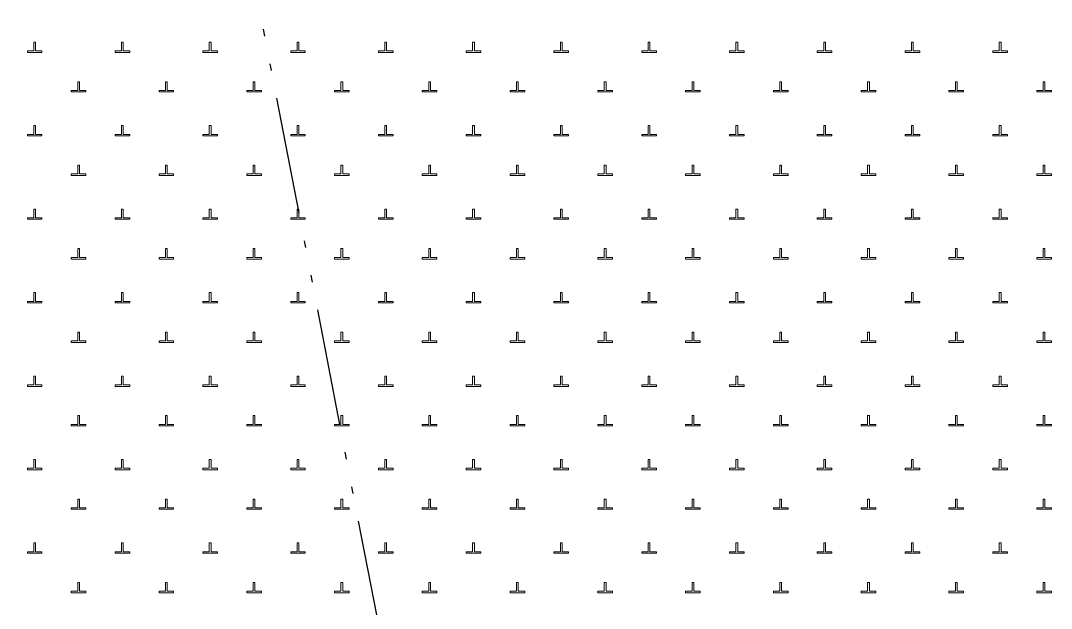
# Model space of a CAD drawing. Header units: metres. Extents: x 550890 to 551618, y 1839259 to 1840146.
# Drawn here: x 551469.41 to 551504.64, y 1839904.07 to 1839924.16 of the extents above; entities that cross this region are included whole.
import ezdxf

# ---------------------------------------------------------------- set-up
doc = ezdxf.new("R2010")
doc.units = ezdxf.units.M
doc.header["$LTSCALE"] = 0.8
doc.linetypes.add('DASH_DOUBLE_DOT', pattern=[9.2, 5, -1.2, 0.3, -1.2, 0.3, -1.2])
doc.layers.add('19', color=7, linetype='Continuous', lineweight=13)
doc.layers.add('2', color=7, linetype='DASH_DOUBLE_DOT', lineweight=25)

msp = doc.modelspace()

# ---------------------------------------------------------------- linework, layer by layer
at = {"layer": '19'}
for points in [[(551469.64, 1839923.07), (551470.14, 1839923.07), (551470.14, 1839923.12), (551469.92, 1839923.12), (551469.92, 1839923.42), (551469.86, 1839923.42), (551469.86, 1839923.12), (551469.64, 1839923.12)], [(551472.64, 1839923.07), (551473.14, 1839923.07), (551473.14, 1839923.12), (551472.92, 1839923.12), (551472.92, 1839923.42), (551472.86, 1839923.42), (551472.86, 1839923.12), (551472.64, 1839923.12)], [(551475.64, 1839923.07), (551476.14, 1839923.07), (551476.14, 1839923.12), (551475.92, 1839923.12), (551475.92, 1839923.42), (551475.86, 1839923.42), (551475.86, 1839923.12), (551475.64, 1839923.12)], [(551478.64, 1839923.07), (551479.14, 1839923.07), (551479.14, 1839923.12), (551478.92, 1839923.12), (551478.92, 1839923.42), (551478.86, 1839923.42), (551478.86, 1839923.12), (551478.64, 1839923.12)], [(551481.64, 1839923.07), (551482.14, 1839923.07), (551482.14, 1839923.12), (551481.92, 1839923.12), (551481.92, 1839923.42), (551481.86, 1839923.42), (551481.86, 1839923.12), (551481.64, 1839923.12)], [(551484.64, 1839923.07), (551485.14, 1839923.07), (551485.14, 1839923.12), (551484.92, 1839923.12), (551484.92, 1839923.42), (551484.86, 1839923.42), (551484.86, 1839923.12), (551484.64, 1839923.12)], [(551487.64, 1839923.07), (551488.14, 1839923.07), (551488.14, 1839923.12), (551487.92, 1839923.12), (551487.92, 1839923.42), (551487.86, 1839923.42), (551487.86, 1839923.12), (551487.64, 1839923.12)], [(551490.64, 1839923.07), (551491.14, 1839923.07), (551491.14, 1839923.12), (551490.92, 1839923.12), (551490.92, 1839923.42), (551490.86, 1839923.42), (551490.86, 1839923.12), (551490.64, 1839923.12)], [(551493.64, 1839923.07), (551494.14, 1839923.07), (551494.14, 1839923.12), (551493.92, 1839923.12), (551493.92, 1839923.42), (551493.86, 1839923.42), (551493.86, 1839923.12), (551493.64, 1839923.12)], [(551496.64, 1839923.07), (551497.14, 1839923.07), (551497.14, 1839923.12), (551496.92, 1839923.12), (551496.92, 1839923.42), (551496.86, 1839923.42), (551496.86, 1839923.12), (551496.64, 1839923.12)], [(551499.64, 1839923.07), (551500.14, 1839923.07), (551500.14, 1839923.12), (551499.92, 1839923.12), (551499.92, 1839923.42), (551499.86, 1839923.42), (551499.86, 1839923.12), (551499.64, 1839923.12)], [(551502.64, 1839923.07), (551503.14, 1839923.07), (551503.14, 1839923.12), (551502.92, 1839923.12), (551502.92, 1839923.42), (551502.86, 1839923.42), (551502.86, 1839923.12), (551502.64, 1839923.12)], [(551471.14, 1839921.72), (551471.64, 1839921.72), (551471.64, 1839921.77), (551471.42, 1839921.77), (551471.42, 1839922.07), (551471.36, 1839922.07), (551471.36, 1839921.77), (551471.14, 1839921.77)], [(551474.14, 1839921.72), (551474.64, 1839921.72), (551474.64, 1839921.77), (551474.42, 1839921.77), (551474.42, 1839922.07), (551474.36, 1839922.07), (551474.36, 1839921.77), (551474.14, 1839921.77)], [(551477.14, 1839921.72), (551477.64, 1839921.72), (551477.64, 1839921.77), (551477.42, 1839921.77), (551477.42, 1839922.07), (551477.36, 1839922.07), (551477.36, 1839921.77), (551477.14, 1839921.77)], [(551480.14, 1839921.72), (551480.64, 1839921.72), (551480.64, 1839921.77), (551480.42, 1839921.77), (551480.42, 1839922.07), (551480.36, 1839922.07), (551480.36, 1839921.77), (551480.14, 1839921.77)], [(551483.14, 1839921.72), (551483.64, 1839921.72), (551483.64, 1839921.77), (551483.42, 1839921.77), (551483.42, 1839922.07), (551483.36, 1839922.07), (551483.36, 1839921.77), (551483.14, 1839921.77)], [(551486.14, 1839921.72), (551486.64, 1839921.72), (551486.64, 1839921.77), (551486.42, 1839921.77), (551486.42, 1839922.07), (551486.36, 1839922.07), (551486.36, 1839921.77), (551486.14, 1839921.77)], [(551489.14, 1839921.72), (551489.64, 1839921.72), (551489.64, 1839921.77), (551489.42, 1839921.77), (551489.42, 1839922.07), (551489.36, 1839922.07), (551489.36, 1839921.77), (551489.14, 1839921.77)], [(551492.14, 1839921.72), (551492.64, 1839921.72), (551492.64, 1839921.77), (551492.42, 1839921.77), (551492.42, 1839922.07), (551492.36, 1839922.07), (551492.36, 1839921.77), (551492.14, 1839921.77)], [(551495.14, 1839921.72), (551495.64, 1839921.72), (551495.64, 1839921.77), (551495.42, 1839921.77), (551495.42, 1839922.07), (551495.36, 1839922.07), (551495.36, 1839921.77), (551495.14, 1839921.77)], [(551498.14, 1839921.72), (551498.64, 1839921.72), (551498.64, 1839921.77), (551498.42, 1839921.77), (551498.42, 1839922.07), (551498.36, 1839922.07), (551498.36, 1839921.77), (551498.14, 1839921.77)], [(551501.14, 1839921.72), (551501.64, 1839921.72), (551501.64, 1839921.77), (551501.42, 1839921.77), (551501.42, 1839922.07), (551501.36, 1839922.07), (551501.36, 1839921.77), (551501.14, 1839921.77)], [(551504.14, 1839921.72), (551504.64, 1839921.72), (551504.64, 1839921.77), (551504.42, 1839921.77), (551504.42, 1839922.07), (551504.36, 1839922.07), (551504.36, 1839921.77), (551504.14, 1839921.77)], [(551469.64, 1839920.22), (551470.14, 1839920.22), (551470.14, 1839920.27), (551469.92, 1839920.27), (551469.92, 1839920.57), (551469.86, 1839920.57), (551469.86, 1839920.27), (551469.64, 1839920.27)], [(551472.64, 1839920.22), (551473.14, 1839920.22), (551473.14, 1839920.27), (551472.92, 1839920.27), (551472.92, 1839920.57), (551472.86, 1839920.57), (551472.86, 1839920.27), (551472.64, 1839920.27)], [(551475.64, 1839920.22), (551476.14, 1839920.22), (551476.14, 1839920.27), (551475.92, 1839920.27), (551475.92, 1839920.57), (551475.86, 1839920.57), (551475.86, 1839920.27), (551475.64, 1839920.27)], [(551478.64, 1839920.22), (551479.14, 1839920.22), (551479.14, 1839920.27), (551478.92, 1839920.27), (551478.92, 1839920.57), (551478.86, 1839920.57), (551478.86, 1839920.27), (551478.64, 1839920.27)], [(551481.64, 1839920.22), (551482.14, 1839920.22), (551482.14, 1839920.27), (551481.92, 1839920.27), (551481.92, 1839920.57), (551481.86, 1839920.57), (551481.86, 1839920.27), (551481.64, 1839920.27)], [(551484.64, 1839920.22), (551485.14, 1839920.22), (551485.14, 1839920.27), (551484.92, 1839920.27), (551484.92, 1839920.57), (551484.86, 1839920.57), (551484.86, 1839920.27), (551484.64, 1839920.27)], [(551487.64, 1839920.22), (551488.14, 1839920.22), (551488.14, 1839920.27), (551487.92, 1839920.27), (551487.92, 1839920.57), (551487.86, 1839920.57), (551487.86, 1839920.27), (551487.64, 1839920.27)], [(551490.64, 1839920.22), (551491.14, 1839920.22), (551491.14, 1839920.27), (551490.92, 1839920.27), (551490.92, 1839920.57), (551490.86, 1839920.57), (551490.86, 1839920.27), (551490.64, 1839920.27)], [(551493.64, 1839920.22), (551494.14, 1839920.22), (551494.14, 1839920.27), (551493.92, 1839920.27), (551493.92, 1839920.57), (551493.86, 1839920.57), (551493.86, 1839920.27), (551493.64, 1839920.27)], [(551496.64, 1839920.22), (551497.14, 1839920.22), (551497.14, 1839920.27), (551496.92, 1839920.27), (551496.92, 1839920.57), (551496.86, 1839920.57), (551496.86, 1839920.27), (551496.64, 1839920.27)], [(551499.64, 1839920.22), (551500.14, 1839920.22), (551500.14, 1839920.27), (551499.92, 1839920.27), (551499.92, 1839920.57), (551499.86, 1839920.57), (551499.86, 1839920.27), (551499.64, 1839920.27)], [(551502.64, 1839920.22), (551503.14, 1839920.22), (551503.14, 1839920.27), (551502.92, 1839920.27), (551502.92, 1839920.57), (551502.86, 1839920.57), (551502.86, 1839920.27), (551502.64, 1839920.27)], [(551471.14, 1839918.87), (551471.64, 1839918.87), (551471.64, 1839918.92), (551471.42, 1839918.92), (551471.42, 1839919.22), (551471.36, 1839919.22), (551471.36, 1839918.92), (551471.14, 1839918.92)], [(551474.14, 1839918.87), (551474.64, 1839918.87), (551474.64, 1839918.92), (551474.42, 1839918.92), (551474.42, 1839919.22), (551474.36, 1839919.22), (551474.36, 1839918.92), (551474.14, 1839918.92)], [(551477.14, 1839918.87), (551477.64, 1839918.87), (551477.64, 1839918.92), (551477.42, 1839918.92), (551477.42, 1839919.22), (551477.36, 1839919.22), (551477.36, 1839918.92), (551477.14, 1839918.92)], [(551480.14, 1839918.87), (551480.64, 1839918.87), (551480.64, 1839918.92), (551480.42, 1839918.92), (551480.42, 1839919.22), (551480.36, 1839919.22), (551480.36, 1839918.92), (551480.14, 1839918.92)], [(551483.14, 1839918.87), (551483.64, 1839918.87), (551483.64, 1839918.92), (551483.42, 1839918.92), (551483.42, 1839919.22), (551483.36, 1839919.22), (551483.36, 1839918.92), (551483.14, 1839918.92)], [(551486.14, 1839918.87), (551486.64, 1839918.87), (551486.64, 1839918.92), (551486.42, 1839918.92), (551486.42, 1839919.22), (551486.36, 1839919.22), (551486.36, 1839918.92), (551486.14, 1839918.92)], [(551489.14, 1839918.87), (551489.64, 1839918.87), (551489.64, 1839918.92), (551489.42, 1839918.92), (551489.42, 1839919.22), (551489.36, 1839919.22), (551489.36, 1839918.92), (551489.14, 1839918.92)], [(551492.14, 1839918.87), (551492.64, 1839918.87), (551492.64, 1839918.92), (551492.42, 1839918.92), (551492.42, 1839919.22), (551492.36, 1839919.22), (551492.36, 1839918.92), (551492.14, 1839918.92)], [(551495.14, 1839918.87), (551495.64, 1839918.87), (551495.64, 1839918.92), (551495.42, 1839918.92), (551495.42, 1839919.22), (551495.36, 1839919.22), (551495.36, 1839918.92), (551495.14, 1839918.92)], [(551498.14, 1839918.87), (551498.64, 1839918.87), (551498.64, 1839918.92), (551498.42, 1839918.92), (551498.42, 1839919.22), (551498.36, 1839919.22), (551498.36, 1839918.92), (551498.14, 1839918.92)], [(551501.14, 1839918.87), (551501.64, 1839918.87), (551501.64, 1839918.92), (551501.42, 1839918.92), (551501.42, 1839919.22), (551501.36, 1839919.22), (551501.36, 1839918.92), (551501.14, 1839918.92)], [(551504.14, 1839918.87), (551504.64, 1839918.87), (551504.64, 1839918.92), (551504.42, 1839918.92), (551504.42, 1839919.22), (551504.36, 1839919.22), (551504.36, 1839918.92), (551504.14, 1839918.92)], [(551469.64, 1839917.37), (551470.14, 1839917.37), (551470.14, 1839917.42), (551469.92, 1839917.42), (551469.92, 1839917.72), (551469.86, 1839917.72), (551469.86, 1839917.42), (551469.64, 1839917.42)], [(551472.64, 1839917.37), (551473.14, 1839917.37), (551473.14, 1839917.42), (551472.92, 1839917.42), (551472.92, 1839917.72), (551472.86, 1839917.72), (551472.86, 1839917.42), (551472.64, 1839917.42)], [(551475.64, 1839917.37), (551476.14, 1839917.37), (551476.14, 1839917.42), (551475.92, 1839917.42), (551475.92, 1839917.72), (551475.86, 1839917.72), (551475.86, 1839917.42), (551475.64, 1839917.42)], [(551478.64, 1839917.37), (551479.14, 1839917.37), (551479.14, 1839917.42), (551478.92, 1839917.42), (551478.92, 1839917.72), (551478.86, 1839917.72), (551478.86, 1839917.42), (551478.64, 1839917.42)], [(551481.64, 1839917.37), (551482.14, 1839917.37), (551482.14, 1839917.42), (551481.92, 1839917.42), (551481.92, 1839917.72), (551481.86, 1839917.72), (551481.86, 1839917.42), (551481.64, 1839917.42)], [(551484.64, 1839917.37), (551485.14, 1839917.37), (551485.14, 1839917.42), (551484.92, 1839917.42), (551484.92, 1839917.72), (551484.86, 1839917.72), (551484.86, 1839917.42), (551484.64, 1839917.42)], [(551487.64, 1839917.37), (551488.14, 1839917.37), (551488.14, 1839917.42), (551487.92, 1839917.42), (551487.92, 1839917.72), (551487.86, 1839917.72), (551487.86, 1839917.42), (551487.64, 1839917.42)], [(551490.64, 1839917.37), (551491.14, 1839917.37), (551491.14, 1839917.42), (551490.92, 1839917.42), (551490.92, 1839917.72), (551490.86, 1839917.72), (551490.86, 1839917.42), (551490.64, 1839917.42)], [(551493.64, 1839917.37), (551494.14, 1839917.37), (551494.14, 1839917.42), (551493.92, 1839917.42), (551493.92, 1839917.72), (551493.86, 1839917.72), (551493.86, 1839917.42), (551493.64, 1839917.42)], [(551496.64, 1839917.37), (551497.14, 1839917.37), (551497.14, 1839917.42), (551496.92, 1839917.42), (551496.92, 1839917.72), (551496.86, 1839917.72), (551496.86, 1839917.42), (551496.64, 1839917.42)], [(551499.64, 1839917.37), (551500.14, 1839917.37), (551500.14, 1839917.42), (551499.92, 1839917.42), (551499.92, 1839917.72), (551499.86, 1839917.72), (551499.86, 1839917.42), (551499.64, 1839917.42)], [(551502.64, 1839917.37), (551503.14, 1839917.37), (551503.14, 1839917.42), (551502.92, 1839917.42), (551502.92, 1839917.72), (551502.86, 1839917.72), (551502.86, 1839917.42), (551502.64, 1839917.42)], [(551471.14, 1839916.01), (551471.64, 1839916.01), (551471.64, 1839916.06), (551471.42, 1839916.06), (551471.42, 1839916.37), (551471.36, 1839916.37), (551471.36, 1839916.06), (551471.14, 1839916.06)], [(551474.14, 1839916.01), (551474.64, 1839916.01), (551474.64, 1839916.06), (551474.42, 1839916.06), (551474.42, 1839916.37), (551474.36, 1839916.37), (551474.36, 1839916.06), (551474.14, 1839916.06)], [(551477.14, 1839916.01), (551477.64, 1839916.01), (551477.64, 1839916.06), (551477.42, 1839916.06), (551477.42, 1839916.37), (551477.36, 1839916.37), (551477.36, 1839916.06), (551477.14, 1839916.06)], [(551480.14, 1839916.01), (551480.64, 1839916.01), (551480.64, 1839916.06), (551480.42, 1839916.06), (551480.42, 1839916.37), (551480.36, 1839916.37), (551480.36, 1839916.06), (551480.14, 1839916.06)], [(551483.14, 1839916.01), (551483.64, 1839916.01), (551483.64, 1839916.06), (551483.42, 1839916.06), (551483.42, 1839916.37), (551483.36, 1839916.37), (551483.36, 1839916.06), (551483.14, 1839916.06)], [(551486.14, 1839916.01), (551486.64, 1839916.01), (551486.64, 1839916.06), (551486.42, 1839916.06), (551486.42, 1839916.37), (551486.36, 1839916.37), (551486.36, 1839916.06), (551486.14, 1839916.06)], [(551489.14, 1839916.01), (551489.64, 1839916.01), (551489.64, 1839916.06), (551489.42, 1839916.06), (551489.42, 1839916.37), (551489.36, 1839916.37), (551489.36, 1839916.06), (551489.14, 1839916.06)], [(551492.14, 1839916.01), (551492.64, 1839916.01), (551492.64, 1839916.06), (551492.42, 1839916.06), (551492.42, 1839916.37), (551492.36, 1839916.37), (551492.36, 1839916.06), (551492.14, 1839916.06)], [(551495.14, 1839916.01), (551495.64, 1839916.01), (551495.64, 1839916.06), (551495.42, 1839916.06), (551495.42, 1839916.37), (551495.36, 1839916.37), (551495.36, 1839916.06), (551495.14, 1839916.06)], [(551498.14, 1839916.01), (551498.64, 1839916.01), (551498.64, 1839916.06), (551498.42, 1839916.06), (551498.42, 1839916.37), (551498.36, 1839916.37), (551498.36, 1839916.06), (551498.14, 1839916.06)], [(551501.14, 1839916.01), (551501.64, 1839916.01), (551501.64, 1839916.06), (551501.42, 1839916.06), (551501.42, 1839916.37), (551501.36, 1839916.37), (551501.36, 1839916.06), (551501.14, 1839916.06)], [(551504.14, 1839916.01), (551504.64, 1839916.01), (551504.64, 1839916.06), (551504.42, 1839916.06), (551504.42, 1839916.37), (551504.36, 1839916.37), (551504.36, 1839916.06), (551504.14, 1839916.06)], [(551469.64, 1839914.51), (551470.14, 1839914.51), (551470.14, 1839914.56), (551469.92, 1839914.56), (551469.92, 1839914.87), (551469.86, 1839914.87), (551469.86, 1839914.56), (551469.64, 1839914.56)], [(551472.64, 1839914.51), (551473.14, 1839914.51), (551473.14, 1839914.56), (551472.92, 1839914.56), (551472.92, 1839914.87), (551472.86, 1839914.87), (551472.86, 1839914.56), (551472.64, 1839914.56)], [(551475.64, 1839914.51), (551476.14, 1839914.51), (551476.14, 1839914.56), (551475.92, 1839914.56), (551475.92, 1839914.87), (551475.86, 1839914.87), (551475.86, 1839914.56), (551475.64, 1839914.56)], [(551478.64, 1839914.51), (551479.14, 1839914.51), (551479.14, 1839914.56), (551478.92, 1839914.56), (551478.92, 1839914.87), (551478.86, 1839914.87), (551478.86, 1839914.56), (551478.64, 1839914.56)], [(551481.64, 1839914.51), (551482.14, 1839914.51), (551482.14, 1839914.56), (551481.92, 1839914.56), (551481.92, 1839914.87), (551481.86, 1839914.87), (551481.86, 1839914.56), (551481.64, 1839914.56)], [(551484.64, 1839914.51), (551485.14, 1839914.51), (551485.14, 1839914.56), (551484.92, 1839914.56), (551484.92, 1839914.87), (551484.86, 1839914.87), (551484.86, 1839914.56), (551484.64, 1839914.56)], [(551487.64, 1839914.51), (551488.14, 1839914.51), (551488.14, 1839914.56), (551487.92, 1839914.56), (551487.92, 1839914.87), (551487.86, 1839914.87), (551487.86, 1839914.56), (551487.64, 1839914.56)], [(551490.64, 1839914.51), (551491.14, 1839914.51), (551491.14, 1839914.56), (551490.92, 1839914.56), (551490.92, 1839914.87), (551490.86, 1839914.87), (551490.86, 1839914.56), (551490.64, 1839914.56)], [(551493.64, 1839914.51), (551494.14, 1839914.51), (551494.14, 1839914.56), (551493.92, 1839914.56), (551493.92, 1839914.87), (551493.86, 1839914.87), (551493.86, 1839914.56), (551493.64, 1839914.56)], [(551496.64, 1839914.51), (551497.14, 1839914.51), (551497.14, 1839914.56), (551496.92, 1839914.56), (551496.92, 1839914.87), (551496.86, 1839914.87), (551496.86, 1839914.56), (551496.64, 1839914.56)], [(551499.64, 1839914.51), (551500.14, 1839914.51), (551500.14, 1839914.56), (551499.92, 1839914.56), (551499.92, 1839914.87), (551499.86, 1839914.87), (551499.86, 1839914.56), (551499.64, 1839914.56)], [(551502.64, 1839914.51), (551503.14, 1839914.51), (551503.14, 1839914.56), (551502.92, 1839914.56), (551502.92, 1839914.87), (551502.86, 1839914.87), (551502.86, 1839914.56), (551502.64, 1839914.56)], [(551471.14, 1839913.16), (551471.64, 1839913.16), (551471.64, 1839913.21), (551471.42, 1839913.21), (551471.42, 1839913.51), (551471.36, 1839913.51), (551471.36, 1839913.21), (551471.14, 1839913.21)], [(551474.14, 1839913.16), (551474.64, 1839913.16), (551474.64, 1839913.21), (551474.42, 1839913.21), (551474.42, 1839913.51), (551474.36, 1839913.51), (551474.36, 1839913.21), (551474.14, 1839913.21)], [(551477.14, 1839913.16), (551477.64, 1839913.16), (551477.64, 1839913.21), (551477.42, 1839913.21), (551477.42, 1839913.51), (551477.36, 1839913.51), (551477.36, 1839913.21), (551477.14, 1839913.21)], [(551480.14, 1839913.16), (551480.64, 1839913.16), (551480.64, 1839913.21), (551480.42, 1839913.21), (551480.42, 1839913.51), (551480.36, 1839913.51), (551480.36, 1839913.21), (551480.14, 1839913.21)], [(551483.14, 1839913.16), (551483.64, 1839913.16), (551483.64, 1839913.21), (551483.42, 1839913.21), (551483.42, 1839913.51), (551483.36, 1839913.51), (551483.36, 1839913.21), (551483.14, 1839913.21)], [(551486.14, 1839913.16), (551486.64, 1839913.16), (551486.64, 1839913.21), (551486.42, 1839913.21), (551486.42, 1839913.51), (551486.36, 1839913.51), (551486.36, 1839913.21), (551486.14, 1839913.21)], [(551489.14, 1839913.16), (551489.64, 1839913.16), (551489.64, 1839913.21), (551489.42, 1839913.21), (551489.42, 1839913.51), (551489.36, 1839913.51), (551489.36, 1839913.21), (551489.14, 1839913.21)], [(551492.14, 1839913.16), (551492.64, 1839913.16), (551492.64, 1839913.21), (551492.42, 1839913.21), (551492.42, 1839913.51), (551492.36, 1839913.51), (551492.36, 1839913.21), (551492.14, 1839913.21)], [(551495.14, 1839913.16), (551495.64, 1839913.16), (551495.64, 1839913.21), (551495.42, 1839913.21), (551495.42, 1839913.51), (551495.36, 1839913.51), (551495.36, 1839913.21), (551495.14, 1839913.21)], [(551498.14, 1839913.16), (551498.64, 1839913.16), (551498.64, 1839913.21), (551498.42, 1839913.21), (551498.42, 1839913.51), (551498.36, 1839913.51), (551498.36, 1839913.21), (551498.14, 1839913.21)], [(551501.14, 1839913.16), (551501.64, 1839913.16), (551501.64, 1839913.21), (551501.42, 1839913.21), (551501.42, 1839913.51), (551501.36, 1839913.51), (551501.36, 1839913.21), (551501.14, 1839913.21)], [(551504.14, 1839913.16), (551504.64, 1839913.16), (551504.64, 1839913.21), (551504.42, 1839913.21), (551504.42, 1839913.51), (551504.36, 1839913.51), (551504.36, 1839913.21), (551504.14, 1839913.21)], [(551469.64, 1839911.66), (551470.14, 1839911.66), (551470.14, 1839911.71), (551469.92, 1839911.71), (551469.92, 1839912.01), (551469.86, 1839912.01), (551469.86, 1839911.71), (551469.64, 1839911.71)], [(551472.64, 1839911.66), (551473.14, 1839911.66), (551473.14, 1839911.71), (551472.92, 1839911.71), (551472.92, 1839912.01), (551472.86, 1839912.01), (551472.86, 1839911.71), (551472.64, 1839911.71)], [(551475.64, 1839911.66), (551476.14, 1839911.66), (551476.14, 1839911.71), (551475.92, 1839911.71), (551475.92, 1839912.01), (551475.86, 1839912.01), (551475.86, 1839911.71), (551475.64, 1839911.71)], [(551478.64, 1839911.66), (551479.14, 1839911.66), (551479.14, 1839911.71), (551478.92, 1839911.71), (551478.92, 1839912.01), (551478.86, 1839912.01), (551478.86, 1839911.71), (551478.64, 1839911.71)], [(551481.64, 1839911.66), (551482.14, 1839911.66), (551482.14, 1839911.71), (551481.92, 1839911.71), (551481.92, 1839912.01), (551481.86, 1839912.01), (551481.86, 1839911.71), (551481.64, 1839911.71)], [(551484.64, 1839911.66), (551485.14, 1839911.66), (551485.14, 1839911.71), (551484.92, 1839911.71), (551484.92, 1839912.01), (551484.86, 1839912.01), (551484.86, 1839911.71), (551484.64, 1839911.71)], [(551487.64, 1839911.66), (551488.14, 1839911.66), (551488.14, 1839911.71), (551487.92, 1839911.71), (551487.92, 1839912.01), (551487.86, 1839912.01), (551487.86, 1839911.71), (551487.64, 1839911.71)], [(551490.64, 1839911.66), (551491.14, 1839911.66), (551491.14, 1839911.71), (551490.92, 1839911.71), (551490.92, 1839912.01), (551490.86, 1839912.01), (551490.86, 1839911.71), (551490.64, 1839911.71)], [(551493.64, 1839911.66), (551494.14, 1839911.66), (551494.14, 1839911.71), (551493.92, 1839911.71), (551493.92, 1839912.01), (551493.86, 1839912.01), (551493.86, 1839911.71), (551493.64, 1839911.71)], [(551496.64, 1839911.66), (551497.14, 1839911.66), (551497.14, 1839911.71), (551496.92, 1839911.71), (551496.92, 1839912.01), (551496.86, 1839912.01), (551496.86, 1839911.71), (551496.64, 1839911.71)], [(551499.64, 1839911.66), (551500.14, 1839911.66), (551500.14, 1839911.71), (551499.92, 1839911.71), (551499.92, 1839912.01), (551499.86, 1839912.01), (551499.86, 1839911.71), (551499.64, 1839911.71)], [(551502.64, 1839911.66), (551503.14, 1839911.66), (551503.14, 1839911.71), (551502.92, 1839911.71), (551502.92, 1839912.01), (551502.86, 1839912.01), (551502.86, 1839911.71), (551502.64, 1839911.71)], [(551471.14, 1839910.31), (551471.64, 1839910.31), (551471.64, 1839910.36), (551471.42, 1839910.36), (551471.42, 1839910.66), (551471.36, 1839910.66), (551471.36, 1839910.36), (551471.14, 1839910.36)], [(551474.14, 1839910.31), (551474.64, 1839910.31), (551474.64, 1839910.36), (551474.42, 1839910.36), (551474.42, 1839910.66), (551474.36, 1839910.66), (551474.36, 1839910.36), (551474.14, 1839910.36)], [(551477.14, 1839910.31), (551477.64, 1839910.31), (551477.64, 1839910.36), (551477.42, 1839910.36), (551477.42, 1839910.66), (551477.36, 1839910.66), (551477.36, 1839910.36), (551477.14, 1839910.36)], [(551480.14, 1839910.31), (551480.64, 1839910.31), (551480.64, 1839910.36), (551480.42, 1839910.36), (551480.42, 1839910.66), (551480.36, 1839910.66), (551480.36, 1839910.36), (551480.14, 1839910.36)], [(551483.14, 1839910.31), (551483.64, 1839910.31), (551483.64, 1839910.36), (551483.42, 1839910.36), (551483.42, 1839910.66), (551483.36, 1839910.66), (551483.36, 1839910.36), (551483.14, 1839910.36)], [(551486.14, 1839910.31), (551486.64, 1839910.31), (551486.64, 1839910.36), (551486.42, 1839910.36), (551486.42, 1839910.66), (551486.36, 1839910.66), (551486.36, 1839910.36), (551486.14, 1839910.36)], [(551489.14, 1839910.31), (551489.64, 1839910.31), (551489.64, 1839910.36), (551489.42, 1839910.36), (551489.42, 1839910.66), (551489.36, 1839910.66), (551489.36, 1839910.36), (551489.14, 1839910.36)], [(551492.14, 1839910.31), (551492.64, 1839910.31), (551492.64, 1839910.36), (551492.42, 1839910.36), (551492.42, 1839910.66), (551492.36, 1839910.66), (551492.36, 1839910.36), (551492.14, 1839910.36)], [(551495.14, 1839910.31), (551495.64, 1839910.31), (551495.64, 1839910.36), (551495.42, 1839910.36), (551495.42, 1839910.66), (551495.36, 1839910.66), (551495.36, 1839910.36), (551495.14, 1839910.36)], [(551498.14, 1839910.31), (551498.64, 1839910.31), (551498.64, 1839910.36), (551498.42, 1839910.36), (551498.42, 1839910.66), (551498.36, 1839910.66), (551498.36, 1839910.36), (551498.14, 1839910.36)], [(551501.14, 1839910.31), (551501.64, 1839910.31), (551501.64, 1839910.36), (551501.42, 1839910.36), (551501.42, 1839910.66), (551501.36, 1839910.66), (551501.36, 1839910.36), (551501.14, 1839910.36)], [(551504.14, 1839910.31), (551504.64, 1839910.31), (551504.64, 1839910.36), (551504.42, 1839910.36), (551504.42, 1839910.66), (551504.36, 1839910.66), (551504.36, 1839910.36), (551504.14, 1839910.36)], [(551469.64, 1839908.81), (551470.14, 1839908.81), (551470.14, 1839908.86), (551469.92, 1839908.86), (551469.92, 1839909.16), (551469.86, 1839909.16), (551469.86, 1839908.86), (551469.64, 1839908.86)], [(551472.64, 1839908.81), (551473.14, 1839908.81), (551473.14, 1839908.86), (551472.92, 1839908.86), (551472.92, 1839909.16), (551472.86, 1839909.16), (551472.86, 1839908.86), (551472.64, 1839908.86)], [(551475.64, 1839908.81), (551476.14, 1839908.81), (551476.14, 1839908.86), (551475.92, 1839908.86), (551475.92, 1839909.16), (551475.86, 1839909.16), (551475.86, 1839908.86), (551475.64, 1839908.86)], [(551478.64, 1839908.81), (551479.14, 1839908.81), (551479.14, 1839908.86), (551478.92, 1839908.86), (551478.92, 1839909.16), (551478.86, 1839909.16), (551478.86, 1839908.86), (551478.64, 1839908.86)], [(551481.64, 1839908.81), (551482.14, 1839908.81), (551482.14, 1839908.86), (551481.92, 1839908.86), (551481.92, 1839909.16), (551481.86, 1839909.16), (551481.86, 1839908.86), (551481.64, 1839908.86)], [(551484.64, 1839908.81), (551485.14, 1839908.81), (551485.14, 1839908.86), (551484.92, 1839908.86), (551484.92, 1839909.16), (551484.86, 1839909.16), (551484.86, 1839908.86), (551484.64, 1839908.86)], [(551487.64, 1839908.81), (551488.14, 1839908.81), (551488.14, 1839908.86), (551487.92, 1839908.86), (551487.92, 1839909.16), (551487.86, 1839909.16), (551487.86, 1839908.86), (551487.64, 1839908.86)], [(551490.64, 1839908.81), (551491.14, 1839908.81), (551491.14, 1839908.86), (551490.92, 1839908.86), (551490.92, 1839909.16), (551490.86, 1839909.16), (551490.86, 1839908.86), (551490.64, 1839908.86)], [(551493.64, 1839908.81), (551494.14, 1839908.81), (551494.14, 1839908.86), (551493.92, 1839908.86), (551493.92, 1839909.16), (551493.86, 1839909.16), (551493.86, 1839908.86), (551493.64, 1839908.86)], [(551496.64, 1839908.81), (551497.14, 1839908.81), (551497.14, 1839908.86), (551496.92, 1839908.86), (551496.92, 1839909.16), (551496.86, 1839909.16), (551496.86, 1839908.86), (551496.64, 1839908.86)], [(551499.64, 1839908.81), (551500.14, 1839908.81), (551500.14, 1839908.86), (551499.92, 1839908.86), (551499.92, 1839909.16), (551499.86, 1839909.16), (551499.86, 1839908.86), (551499.64, 1839908.86)], [(551502.64, 1839908.81), (551503.14, 1839908.81), (551503.14, 1839908.86), (551502.92, 1839908.86), (551502.92, 1839909.16), (551502.86, 1839909.16), (551502.86, 1839908.86), (551502.64, 1839908.86)], [(551471.14, 1839907.46), (551471.64, 1839907.46), (551471.64, 1839907.51), (551471.42, 1839907.51), (551471.42, 1839907.81), (551471.36, 1839907.81), (551471.36, 1839907.51), (551471.14, 1839907.51)], [(551474.14, 1839907.46), (551474.64, 1839907.46), (551474.64, 1839907.51), (551474.42, 1839907.51), (551474.42, 1839907.81), (551474.36, 1839907.81), (551474.36, 1839907.51), (551474.14, 1839907.51)], [(551477.14, 1839907.46), (551477.64, 1839907.46), (551477.64, 1839907.51), (551477.42, 1839907.51), (551477.42, 1839907.81), (551477.36, 1839907.81), (551477.36, 1839907.51), (551477.14, 1839907.51)], [(551480.14, 1839907.46), (551480.64, 1839907.46), (551480.64, 1839907.51), (551480.42, 1839907.51), (551480.42, 1839907.81), (551480.36, 1839907.81), (551480.36, 1839907.51), (551480.14, 1839907.51)], [(551483.14, 1839907.46), (551483.64, 1839907.46), (551483.64, 1839907.51), (551483.42, 1839907.51), (551483.42, 1839907.81), (551483.36, 1839907.81), (551483.36, 1839907.51), (551483.14, 1839907.51)], [(551486.14, 1839907.46), (551486.64, 1839907.46), (551486.64, 1839907.51), (551486.42, 1839907.51), (551486.42, 1839907.81), (551486.36, 1839907.81), (551486.36, 1839907.51), (551486.14, 1839907.51)], [(551489.14, 1839907.46), (551489.64, 1839907.46), (551489.64, 1839907.51), (551489.42, 1839907.51), (551489.42, 1839907.81), (551489.36, 1839907.81), (551489.36, 1839907.51), (551489.14, 1839907.51)], [(551492.14, 1839907.46), (551492.64, 1839907.46), (551492.64, 1839907.51), (551492.42, 1839907.51), (551492.42, 1839907.81), (551492.36, 1839907.81), (551492.36, 1839907.51), (551492.14, 1839907.51)], [(551495.14, 1839907.46), (551495.64, 1839907.46), (551495.64, 1839907.51), (551495.42, 1839907.51), (551495.42, 1839907.81), (551495.36, 1839907.81), (551495.36, 1839907.51), (551495.14, 1839907.51)], [(551498.14, 1839907.46), (551498.64, 1839907.46), (551498.64, 1839907.51), (551498.42, 1839907.51), (551498.42, 1839907.81), (551498.36, 1839907.81), (551498.36, 1839907.51), (551498.14, 1839907.51)], [(551501.14, 1839907.46), (551501.64, 1839907.46), (551501.64, 1839907.51), (551501.42, 1839907.51), (551501.42, 1839907.81), (551501.36, 1839907.81), (551501.36, 1839907.51), (551501.14, 1839907.51)], [(551504.14, 1839907.46), (551504.64, 1839907.46), (551504.64, 1839907.51), (551504.42, 1839907.51), (551504.42, 1839907.81), (551504.36, 1839907.81), (551504.36, 1839907.51), (551504.14, 1839907.51)], [(551469.64, 1839905.96), (551470.14, 1839905.96), (551470.14, 1839906.01), (551469.92, 1839906.01), (551469.92, 1839906.31), (551469.86, 1839906.31), (551469.86, 1839906.01), (551469.64, 1839906.01)], [(551472.64, 1839905.96), (551473.14, 1839905.96), (551473.14, 1839906.01), (551472.92, 1839906.01), (551472.92, 1839906.31), (551472.86, 1839906.31), (551472.86, 1839906.01), (551472.64, 1839906.01)], [(551475.64, 1839905.96), (551476.14, 1839905.96), (551476.14, 1839906.01), (551475.92, 1839906.01), (551475.92, 1839906.31), (551475.86, 1839906.31), (551475.86, 1839906.01), (551475.64, 1839906.01)], [(551478.64, 1839905.96), (551479.14, 1839905.96), (551479.14, 1839906.01), (551478.92, 1839906.01), (551478.92, 1839906.31), (551478.86, 1839906.31), (551478.86, 1839906.01), (551478.64, 1839906.01)], [(551481.64, 1839905.96), (551482.14, 1839905.96), (551482.14, 1839906.01), (551481.92, 1839906.01), (551481.92, 1839906.31), (551481.86, 1839906.31), (551481.86, 1839906.01), (551481.64, 1839906.01)], [(551484.64, 1839905.96), (551485.14, 1839905.96), (551485.14, 1839906.01), (551484.92, 1839906.01), (551484.92, 1839906.31), (551484.86, 1839906.31), (551484.86, 1839906.01), (551484.64, 1839906.01)], [(551487.64, 1839905.96), (551488.14, 1839905.96), (551488.14, 1839906.01), (551487.92, 1839906.01), (551487.92, 1839906.31), (551487.86, 1839906.31), (551487.86, 1839906.01), (551487.64, 1839906.01)], [(551490.64, 1839905.96), (551491.14, 1839905.96), (551491.14, 1839906.01), (551490.92, 1839906.01), (551490.92, 1839906.31), (551490.86, 1839906.31), (551490.86, 1839906.01), (551490.64, 1839906.01)], [(551493.64, 1839905.96), (551494.14, 1839905.96), (551494.14, 1839906.01), (551493.92, 1839906.01), (551493.92, 1839906.31), (551493.86, 1839906.31), (551493.86, 1839906.01), (551493.64, 1839906.01)], [(551496.64, 1839905.96), (551497.14, 1839905.96), (551497.14, 1839906.01), (551496.92, 1839906.01), (551496.92, 1839906.31), (551496.86, 1839906.31), (551496.86, 1839906.01), (551496.64, 1839906.01)], [(551499.64, 1839905.96), (551500.14, 1839905.96), (551500.14, 1839906.01), (551499.92, 1839906.01), (551499.92, 1839906.31), (551499.86, 1839906.31), (551499.86, 1839906.01), (551499.64, 1839906.01)], [(551502.64, 1839905.96), (551503.14, 1839905.96), (551503.14, 1839906.01), (551502.92, 1839906.01), (551502.92, 1839906.31), (551502.86, 1839906.31), (551502.86, 1839906.01), (551502.64, 1839906.01)], [(551471.14, 1839904.61), (551471.64, 1839904.61), (551471.64, 1839904.66), (551471.42, 1839904.66), (551471.42, 1839904.96), (551471.36, 1839904.96), (551471.36, 1839904.66), (551471.14, 1839904.66)], [(551474.14, 1839904.61), (551474.64, 1839904.61), (551474.64, 1839904.66), (551474.42, 1839904.66), (551474.42, 1839904.96), (551474.36, 1839904.96), (551474.36, 1839904.66), (551474.14, 1839904.66)], [(551477.14, 1839904.61), (551477.64, 1839904.61), (551477.64, 1839904.66), (551477.42, 1839904.66), (551477.42, 1839904.96), (551477.36, 1839904.96), (551477.36, 1839904.66), (551477.14, 1839904.66)], [(551480.14, 1839904.61), (551480.64, 1839904.61), (551480.64, 1839904.66), (551480.42, 1839904.66), (551480.42, 1839904.96), (551480.36, 1839904.96), (551480.36, 1839904.66), (551480.14, 1839904.66)], [(551483.14, 1839904.61), (551483.64, 1839904.61), (551483.64, 1839904.66), (551483.42, 1839904.66), (551483.42, 1839904.96), (551483.36, 1839904.96), (551483.36, 1839904.66), (551483.14, 1839904.66)], [(551486.14, 1839904.61), (551486.64, 1839904.61), (551486.64, 1839904.66), (551486.42, 1839904.66), (551486.42, 1839904.96), (551486.36, 1839904.96), (551486.36, 1839904.66), (551486.14, 1839904.66)], [(551489.14, 1839904.61), (551489.64, 1839904.61), (551489.64, 1839904.66), (551489.42, 1839904.66), (551489.42, 1839904.96), (551489.36, 1839904.96), (551489.36, 1839904.66), (551489.14, 1839904.66)], [(551492.14, 1839904.61), (551492.64, 1839904.61), (551492.64, 1839904.66), (551492.42, 1839904.66), (551492.42, 1839904.96), (551492.36, 1839904.96), (551492.36, 1839904.66), (551492.14, 1839904.66)], [(551495.14, 1839904.61), (551495.64, 1839904.61), (551495.64, 1839904.66), (551495.42, 1839904.66), (551495.42, 1839904.96), (551495.36, 1839904.96), (551495.36, 1839904.66), (551495.14, 1839904.66)], [(551498.14, 1839904.61), (551498.64, 1839904.61), (551498.64, 1839904.66), (551498.42, 1839904.66), (551498.42, 1839904.96), (551498.36, 1839904.96), (551498.36, 1839904.66), (551498.14, 1839904.66)], [(551501.14, 1839904.61), (551501.64, 1839904.61), (551501.64, 1839904.66), (551501.42, 1839904.66), (551501.42, 1839904.96), (551501.36, 1839904.96), (551501.36, 1839904.66), (551501.14, 1839904.66)], [(551504.14, 1839904.61), (551504.64, 1839904.61), (551504.64, 1839904.66), (551504.42, 1839904.66), (551504.42, 1839904.96), (551504.36, 1839904.96), (551504.36, 1839904.66), (551504.14, 1839904.66)]]:
    msp.add_lwpolyline(points, close=True, dxfattribs=at)
at = {"layer": '2'}
msp.add_lwpolyline([(551493.35, 1839663.31), (551491.72, 1839678.58), (551490.67, 1839729.38), (551487.11, 1839775.71), (551484.86, 1839816.34), (551487.21, 1839855.16), (551483.96, 1839881.4), (551483.12, 1839895.9), (551476.28, 1839931.28), (551478.92, 1839948.79), (551477.31, 1840013.65), (551475.85, 1840040.3), (551469.41, 1840069.94)], dxfattribs=at)

doc.saveas('drawing.dxf')
